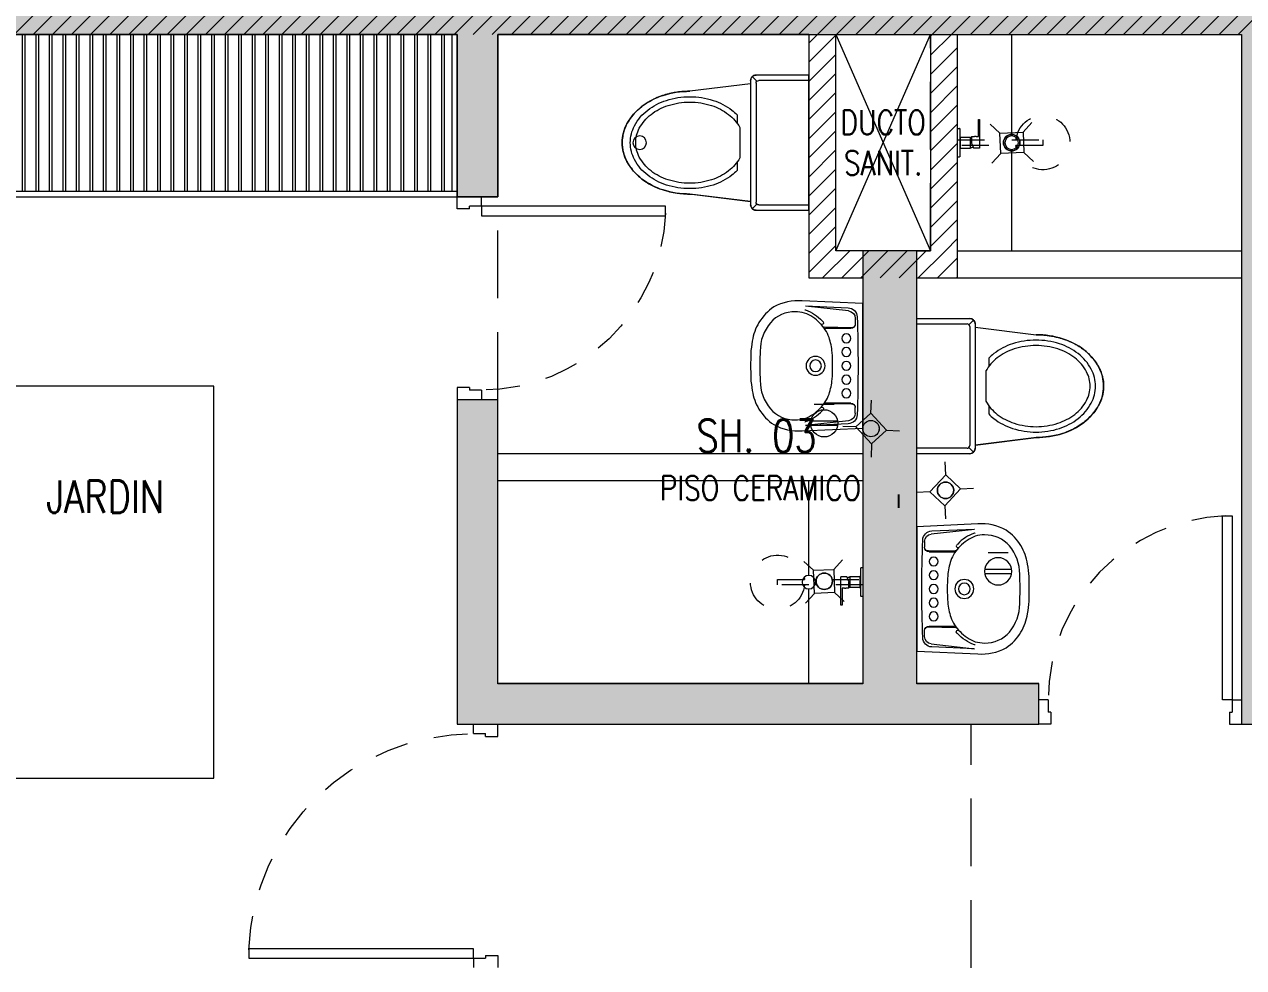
# Model space of a CAD drawing. Header units: millimetres. Extents: x 3738 to 3833, y 1327 to 1657.
# Drawn here: x 3769.822 to 3774.33, y 1385.138 to 1388.625 of the extents above; entities that cross this region are included whole.
import ezdxf
from ezdxf.enums import TextEntityAlignment as Align
from ezdxf.xclip import XClip

# ---------------------------------------------------------------- set-up
doc = ezdxf.new("R2010")
doc.units = ezdxf.units.MM
doc.header["$XCLIPFRAME"] = 2
for name, pattern in [('ACAD_ISO07W100', [3, 0, -3]), ('HIDDEN2', [0.1875, 0.125, -0.0625]), ('X-REF_DP_Arquitectura$0$HIDDEN', [0.375, 0.25, -0.125])]:
    doc.linetypes.add(name, pattern=pattern)
doc.layers.get('0').update_dxf_attribs({"color": 251, "lineweight": 9})
doc.layers.get('DEFPOINTS').update_dxf_attribs({"color": 251, "lineweight": 9})
for name, color, linetype, lineweight in [('A-07', 251, 'Continuous', 13), ('A-LINEAS', 251, 'Continuous', 13), ('A-MOBILIARIO', 251, 'Continuous', 13), ('A-MURO BAJO', 251, 'Continuous', 13), ('A-MUROS', 251, 'Continuous', 13), ('A-SANITARIOS', 251, 'Continuous', 13), ('A-TEXTO-ACABADO PISO', 251, 'Continuous', 13), ('A-TEXTO-AMBIENTE', 251, 'Continuous', 13), ('A_20_Estructuras', 251, 'Continuous', 13), ('A_30_DispositivosSanit', 251, 'Continuous', 13), ('A_50_TextoAmbiente', 251, 'Continuous', 13), ('A_50_TextoIndicaciones', 251, 'Continuous', 13), ('A_50_Vigas', 251, 'X-REF_DP_Arquitectura$0$HIDDEN', 13), ('A_60_HatchEstructuras', 251, 'Continuous', 13), ('DLP_MOBILIARIO FIJO', 251, 'Continuous', 13), ('MURO CF 120', 251, 'Continuous', 13), ('MURO CF 60', 251, 'Continuous', 13)]:
    doc.layers.add(name, color=color, linetype=linetype, lineweight=lineweight)
doc.styles.add('ROMANS', font='romans.shx', dxfattribs={"width": 0.8})
pattern_1 = [(45, (-21.67, -43.67528), (-0.03535534, 0.03535534), [])]

# ---------------------------------------------------------------- blocks, each defined once
blk = doc.blocks.new('EF-P13')
at = {"layer": 'A_60_HatchEstructuras'}
h = blk.add_hatch(color=256, dxfattribs=at)
h.dxf.hatch_style = 1
h.paths.add_polyline_path([(7.5001, -6.85), (4.65, -6.85), (4.65, -4.3), (4.5, -4.3), (4.5, -6.85), (1.75, -6.85), (1.75, -6.25), (1.6, -6.25), (1.6, -6.85), (-1.2, -6.85), (-1.2, -2.9), (-1.15, -2.9), (-1.15, -2.8), (-1.35, -2.8), (-1.35, -11.05), (-1.15, -11.05), (-1.15, -10.95), (-1.2, -10.95), (-1.2, -7), (1.6, -7), (1.6, -7.6), (1.75, -7.6), (1.75, -7), (4.5, -7), (4.5, -9.55), (4.65, -9.55), (4.65, -7), (7.5001, -7)])
h.paths.add_polyline_path([(3.3, -7.8), (3.1, -7.8), (3.1, -9.4), (1.75, -9.4), (1.75, -8.35), (1.6, -8.35), (1.6, -9.55), (3.75, -9.55), (3.75, -9.4), (3.3, -9.4)], flags=17)
h.paths.add_polyline_path([(3.3, -4.45), (3.75, -4.45), (3.75, -4.3), (1.6, -4.3), (1.6, -5.5), (1.7468, -5.5), (1.75, -5.5), (1.75, -4.45), (3.1, -4.45), (3.1, -6.05), (3.3, -6.05)], flags=17)
at = {"layer": 'A_20_Estructuras'}
blk.add_lwpolyline([(-1.35, -2.8), (-1.35, -11.05), (-1.15, -11.05), (-1.15, -10.95), (-1.2, -10.95), (-1.2, -7), (1.6, -7), (1.6, -7.6), (1.75, -7.6), (1.75, -7), (4.5, -7), (4.5, -9.55), (4.65, -9.55), (4.65, -7), (7.5001, -7), (7.5001, -6.85)], dxfattribs=at)
blk.add_lwpolyline([(3.3, -7.8), (3.1, -7.8), (3.1, -9.4), (1.75, -9.4), (1.75, -8.35), (1.6, -8.35), (1.6, -9.55), (3.75, -9.55), (3.75, -9.4), (3.3, -9.4)], close=True, dxfattribs=at)
at = {"layer": 'A_50_Vigas'}
for points in [[(3.1, -7.8), (3, -7.8), (3, -7)], [(3.3, -7.8), (3.35, -7.8), (3.35, -7)], [(1.75, -8.35), (1.75, -7.6)], [(3.5, -10.45), (3.5, -9.55)]]:
    blk.add_lwpolyline(points, dxfattribs=at)
blk = doc.blocks.new('TEXTO AMBIENTES P11')
at = {"layer": 'A-TEXTO-ACABADO PISO', "insert": (2.7214, -8.6323), "char_height": 0.09, "attachment_point": 2, "style": 'ROMANS'}
blk.add_mtext_dynamic_manual_height_columns('PISO CERAMICO', width=1.20225, gutter_width=12.5, heights=[0], dxfattribs=at)
at = {"layer": 'A-TEXTO-AMBIENTE', "style": 'ROMANS', "width": 0.8}
for s, p in [('SH. 03', (2.7068, -8.5439)), ('JARDIN', (0.2994, -8.7691, 0))]:
    blk.add_text(s, height=0.12, dxfattribs=at).set_placement(p, align=Align.CENTER)
blk = doc.blocks.new('TEXTO DUCTOS PT')
at = {"layer": 'A_50_TextoIndicaciones', "insert": (3.175, -7.4), "char_height": 0.09, "width": 0.4157, "attachment_point": 5, "style": 'ROMANS'}
blk.add_mtext('\\pxsm1,t16;DUCTO SANIT.', dxfattribs=at)
blk = doc.blocks.new('ducha marsano')
at = {"linetype": 'HIDDEN2', "ltscale": 0.5, "extrusion": (-4.9425e-10, -7.91123e-10, -1)}
for p, q in [((-0.01, 0), (0.01, 0)), ((0.01, 0), (0.01, -0.3155)), ((-0.01, -0.3155), (-0.01, 0)), ((-0.0205, -0.08), (-0.0205, -0.0601)), ((0.021, -0.0815), (-0.019, -0.0815)), ((-0.0155, -0.058), (-0.0157, -0.058)), ((0.0225, -0.0515), (-0.0001, -0.0515)), ((0.025, -0.0815), (0.021, -0.0815)), ((0.0225, -0.0515), (0.0225, -0.0627)), ((0.0225, -0.0682), (0.0225, -0.077)), ((0.0225, -0.077), (0.025, -0.077)), ((0.025, -0.077), (0.0771, -0.077)), ((0.0771, -0.0815), (0.025, -0.0815)), ((0.0771, -0.077), (0.0816, -0.077)), ((0.0816, -0.0815), (0.0771, -0.0815)), ((0.0816, -0.077), (0.082, -0.077)), ((0.082, -0.0815), (0.0816, -0.0815)), ((0.082, -0.077), (0.084, -0.077)), ((0.084, -0.0815), (0.082, -0.0815)), ((0.0855, -0.0785), (0.0855, -0.08)), ((0.01, -0.3155), (-0.01, -0.3155))]:
    blk.add_line(p, q, dxfattribs=at)
for centre, radius, start, end in [((0.019, -0.08), 0.0015, 270, 360), ((-0.0004, -0.0462), 0.02, 323.9581, 354.9298), ((0.0004, -0.0462), 0.02, 185.0702, 195.2705), ((-0.084, -0.0785), 0.0015, 90, 180), ((-0.084, -0.08), 0.0015, 180, 270), ((0, -0.3155), 0.1, 95.7392, 84.2608)]:
    blk.add_arc(centre, radius, start, end, dxfattribs=at)
at = {"linetype": 'HIDDEN2', "ltscale": 0.5, "extrusion": (-4.94252e-10, -7.91124e-10, -1)}
blk.add_ellipse((0, -0.0515), major_axis=(-0.0225, -0.0095), ratio=0.001448, start_param=0.425436, end_param=1.567366, dxfattribs=at)
at = {"linetype": 'HIDDEN2', "ltscale": 0.5}
for points, degree in [([(-0.0305, 0), (0, 0), (0.0305, 0)], 2), ([(0.0305, 0), (0.0415, 0), (0.0525, 0)], 2), ([(0.0525, 0), (0.0525, -0.0038), (0.0525, -0.0075)], 2), ([(-0.0525, 0), (-0.0525, -0.0038), (-0.0525, -0.0075)], 2), ([(-0.0525, 0), (-0.0415, 0), (-0.0305, 0)], 2), ([(-0.0525, -0.0075), (-0.0525, -0.0075), (-0.0525, -0.0075)], 2), ([(0.0305, -0.008), (0, -0.008), (-0.0305, -0.008)], 2), ([(-0.0215, -0.008), (-0.0215, -0.0093), (-0.0215, -0.0105)], 2), ([(-0.021, -0.011), (-0.007, -0.011), (0.007, -0.011), (0.021, -0.011)], 3), ([(-0.02, -0.011), (-0.02, -0.0294), (-0.02, -0.0477)], 2), ([(0.02, -0.011), (0.02, -0.0294), (0.02, -0.0477)], 2), ([(0.0215, -0.008), (0.0215, -0.0093), (0.0215, -0.0105)], 2), ([(-0.0197, -0.048), (0, -0.048), (0.0197, -0.048)], 2)]:
    blk.add_open_spline(points, degree=degree, dxfattribs=at)
for points, weights in [([(-0.0525, -0.0075), (-0.0525, -0.0075), (-0.0525, -0.0075)], [1, 0.990847086912, 0.982266230892]), ([(-0.052, -0.008), (-0.0525, -0.008), (-0.0525, -0.0075)], [1, 0.707106781193, 1]), ([(-0.0215, -0.0105), (-0.0215, -0.011), (-0.021, -0.011)], [1, 0.70710678154, 1]), ([(0.0211, -0.011), (0.0211, -0.011), (0.021, -0.011)], [1, 0.992411795776, 1]), ([(0.052, -0.008), (0.0521, -0.008), (0.0521, -0.008)], [1, 0.992411795771, 1]), ([(-0.02, -0.0477), (-0.02, -0.048), (-0.0197, -0.048)], [1, 0.707106780138, 1]), ([(0.02, -0.0477), (0.02, -0.048), (0.0197, -0.048)], [1, 0.707106779703, 1])]:
    blk.add_rational_spline(points, weights, degree=2, dxfattribs=at)
for points, knots in [([(-0.0305, -0.008), (-0.0332, -0.008), (-0.0374, -0.008), (-0.0424, -0.008), (-0.0458, -0.008), (-0.0486, -0.008), (-0.0512, -0.008), (-0.052, -0.008), (-0.052, -0.008)], [0, 0, 0, 0, 8.104572, 12.495263, 16.885954, 21.276645, 25.667336, 33.771908, 33.771908, 33.771908, 33.771908]), ([(0.052, -0.008), (0.052, -0.008), (0.0512, -0.008), (0.0486, -0.008), (0.0458, -0.008), (0.0424, -0.008), (0.0374, -0.008), (0.0332, -0.008), (0.0305, -0.008)], [0, 0, 0, 0, 8.104572, 12.495263, 16.885954, 21.276645, 25.667336, 33.771908, 33.771908, 33.771908, 33.771908]), ([(0.0225, -0.0682), (0.0225, -0.0682), (0.0225, -0.0682), (0.0225, -0.0679), (0.0224, -0.0677), (0.0224, -0.0672), (0.0224, -0.0669), (0.0223, -0.0662), (0.0223, -0.0658), (0.0223, -0.0652), (0.0223, -0.0648), (0.0224, -0.0641), (0.0224, -0.0638), (0.0224, -0.0633), (0.0225, -0.0631), (0.0225, -0.0628), (0.0225, -0.0627), (0.0225, -0.0627)], [0.4148436, 0.4148436, 0.4148436, 0.4148436, 0.5185541, 0.5185541, 0.6222645, 0.6222645, 0.7259759, 0.7259759, 0.8296873, 0.8296873, 0.9333987, 0.9333987, 1.03711, 1.03711, 1.1408205, 1.1408205, 1.2445309, 1.2445309, 1.2445309, 1.2445309])]:
    blk.add_open_spline(points, degree=3, knots=knots, dxfattribs=at)
for points, weights, degree, knots in [([(0.0211, -0.011), (0.0211, -0.011), (0.0211, -0.011), (0.0211, -0.011), (0.0214, -0.0109), (0.0215, -0.0107), (0.0215, -0.0105)], [0.918641037743, 0.918640949346, 0.918640860949, 0.918640772552, 0.789223156395, 0.789223156395, 0.918640772552], 3, [0.1238988, 0.1238988, 0.1238988, 0.1238988, 0.1238993, 0.1238993, 0.1238993, 0.78603, 0.78603, 0.78603, 0.78603]), ([(0.0521, -0.008), (0.0521, -0.008), (0.0521, -0.008), (0.0525, -0.0079), (0.0525, -0.0075)], [0.918641037749, 0.918640905153, 0.918640772558, 0.724517853988, 0.918640772558], 2, [0.1238988, 0.1238988, 0.1238988, 0.1238993, 0.1238993, 0.7860311, 0.7860311, 0.7860311])]:
    blk.add_rational_spline(points, weights, degree=degree, knots=knots, dxfattribs=at)
blk = doc.blocks.new('*U258')
for p, q in [((0.01, 0.855), (0.01, 0.9)), ((0.1, 0.865), (0.055, 0.865)), ((0.055, 0.855), (0.055, 0.865)), ((0.1, 0.865), (0.1, 0.9)), ((0.055, 0.855), (0.01, 0.855)), ((0.055, 0.045), (0.01, 0.045)), ((0.01, 0.045), (0.01, 0)), ((0.055, 0.045), (0.055, 0.035)), ((0.1, 0.035), (0.055, 0.035)), ((0.1, 0.035), (0.1, 0))]:
    blk.add_line(p, q)
blk.add_lwpolyline([(0.93, 0.07), (0.93, 0.035), (0.1, 0.035), (0.1, 0.07)], close=True)
at = {"color": 7, "linetype": 'HIDDEN2'}
blk.add_arc((0.0995, 0.0339), 0.8311, 2.2301, 89.9672, dxfattribs=at)
blk = doc.blocks.new('A$C3E6679A6')
for p, q in [((0, 1.8444), (0.0001, 1.9044)), ((0.0001, 1.9044), (1.4501, 1.9044)), ((1.4501, 1.9044), (1.4501, 1.8444))]:
    blk.add_line(p, q)
at = {"linetype": 'Continuous'}
for p, q in [((0, 1.8444), (1.45, 1.8444)), ((0, 0.0044), (0, 1.8444)), ((0.2173, 1.8167), (0.6414, 1.8167)), ((0.8086, 1.8167), (1.2327, 1.8167)), ((1.45, 1.8444), (1.45, 0.0044)), ((0.1867, 1.5087), (0.1867, 1.786)), ((0.672, 1.786), (0.672, 1.5087)), ((0.778, 1.5087), (0.778, 1.786)), ((1.2633, 1.786), (1.2633, 1.4926)), ((0, 1.5084), (1.0953, 1.5084)), ((1.45, 1.1538), (1.0953, 1.5084)), ((1.0953, 1.5084), (1.0953, 1.1538)), ((1.0953, 1.4524), (0, 1.4524)), ((1.2327, 1.462), (1.1418, 1.462)), ((1.0953, 1.1538), (1.45, 1.1538)), ((1.45, 0.0044), (0, 0.0044))]:
    blk.add_line(p, q, dxfattribs=at)
for centre, start, end in [((0.2173, 1.786), 90, 180), ((0.6414, 1.786), 0, 90), ((0.8086, 1.786), 90, 180), ((1.2327, 1.786), 0, 90), ((1.2327, 1.4926), 270, 0)]:
    blk.add_arc(centre, 0.0306, start, end, dxfattribs=at)
at = {"layer": 'DEFPOINTS', "color": 0, "linetype": 'ByBlock'}
for p in [(0, 1.9044), (0, 0)]:
    blk.add_point(p, dxfattribs=at)
blk = doc.blocks.new('SIFON JET_PLANTA')
at = {"extrusion": (-2.64698e-23, 6.61744e-24, -1)}
for p, q in [((-0.215, 0.2278, 0), (-0.2149, 0.2323, 0)), ((-0.215, 0.2234, 0), (-0.215, 0.2278, 0)), ((-0.2149, 0.2323, 0), (-0.2142, 0.2356, 0)), ((-0.2142, 0.2356, 0), (-0.2129, 0.239, 0)), ((-0.2129, 0.239, 0), (-0.211, 0.2419, 0)), ((-0.211, 0.2419, 0), (-0.2091, 0.2441, 0)), ((-0.2091, 0.2441, 0), (-0.2077, 0.2455, 0)), ((-0.2077, 0.2455, 0), (-0.2055, 0.247, 0)), ((-0.2055, 0.247, 0), (-0.2007, 0.2492, 0)), ((-0.2007, 0.2492, 0), (-0.195, 0.25, 0)), ((-0.195, 0.25, 0), (-0.195, 0.25, 0)), ((-0.195, 0.25, 0), (-0.1605, 0.25, 0)), ((-0.1605, 0.25, 0), (-0.0975, 0.25, 0)), ((-0.0975, 0.25, 0), (-0.0323, 0.25, 0)), ((-0.0323, 0.25, 0), (0, 0.25, 0)), ((0, 0.25, 0), (0, -0.25, 0)), ((-0.5216, 0.1797, 0), (-0.5148, 0.1813, 0)), ((-0.5148, 0.1813, 0), (-0.5079, 0.1829, 0)), ((-0.5079, 0.1829, 0), (-0.5016, 0.1842, 0)), ((-0.5016, 0.1842, 0), (-0.4865, 0.1867, 0)), ((-0.4865, 0.1867, 0), (-0.4763, 0.188, 0)), ((-0.4763, 0.188, 0), (-0.4726, 0.1884, 0)), ((-0.4726, 0.1884, 0), (-0.4636, 0.1892, 0)), ((-0.4636, 0.1892, 0), (-0.4549, 0.1897, 0)), ((-0.4549, 0.1897, 0), (-0.449, 0.1899, 0)), ((-0.449, 0.1899, 0), (-0.44, 0.19, 0)), ((-0.44, 0.19, 0), (-0.4322, 0.191, 0)), ((-0.4322, 0.191, 0), (-0.215, 0.2181, 0)), ((-0.215, 0.2181, 0), (-0.215, 0.2234, 0)), ((-0.6168, 0.1344, 0), (-0.6106, 0.1389, 0)), ((-0.6106, 0.1389, 0), (-0.6061, 0.142, 0)), ((-0.6061, 0.142, 0), (-0.6, 0.1461, 0)), ((-0.6, 0.1461, 0), (-0.5963, 0.1484, 0)), ((-0.5963, 0.1484, 0), (-0.5908, 0.1517, 0)), ((-0.5908, 0.1517, 0), (-0.5862, 0.1543, 0)), ((-0.5862, 0.1543, 0), (-0.5794, 0.158, 0)), ((-0.5794, 0.158, 0), (-0.5693, 0.1629, 0)), ((-0.5693, 0.1629, 0), (-0.5517, 0.1703, 0)), ((-0.5517, 0.1703, 0), (-0.5465, 0.1722, 0)), ((-0.5465, 0.1722, 0), (-0.5385, 0.1749, 0)), ((-0.5385, 0.1749, 0), (-0.5346, 0.176, 0)), ((-0.5346, 0.176, 0), (-0.5265, 0.1784, 0)), ((-0.5265, 0.1784, 0), (-0.5216, 0.1797, 0)), ((-0.6611, 0.088, 0), (-0.657, 0.0936, 0)), ((-0.657, 0.0936, 0), (-0.6534, 0.0984, 0)), ((-0.657, 0.0936, 0), (-0.657, 0.0936, 0)), ((-0.6534, 0.0984, 0), (-0.6503, 0.1023, 0)), ((-0.6534, 0.0984, 0), (-0.6534, 0.0984, 0)), ((-0.6503, 0.1023, 0), (-0.6453, 0.108, 0)), ((-0.6453, 0.108, 0), (-0.6386, 0.1152, 0)), ((-0.6386, 0.1152, 0), (-0.6326, 0.121, 0)), ((-0.6326, 0.121, 0), (-0.6299, 0.1235, 0)), ((-0.6299, 0.1235, 0), (-0.6251, 0.1276, 0)), ((-0.6251, 0.1276, 0), (-0.6206, 0.1314, 0)), ((-0.6206, 0.1314, 0), (-0.6168, 0.1344, 0)), ((-0.6838, 0.0421, 0), (-0.6819, 0.048, 0)), ((-0.6819, 0.048, 0), (-0.6804, 0.0521, 0)), ((-0.6804, 0.0521, 0), (-0.6793, 0.0547, 0)), ((-0.6793, 0.0547, 0), (-0.6779, 0.0582, 0)), ((-0.6779, 0.0582, 0), (-0.6745, 0.0655, 0)), ((-0.6745, 0.0655, 0), (-0.6722, 0.0699, 0)), ((-0.6745, 0.0655, 0), (-0.6745, 0.0655, 0)), ((-0.6722, 0.0699, 0), (-0.6705, 0.0728, 0)), ((-0.6705, 0.0728, 0), (-0.669, 0.0755, 0)), ((-0.669, 0.0755, 0), (-0.6672, 0.0785, 0)), ((-0.6672, 0.0785, 0), (-0.665, 0.082, 0)), ((-0.665, 0.082, 0), (-0.6634, 0.0845, 0)), ((-0.6634, 0.0845, 0), (-0.6611, 0.088, 0)), ((-0.69, 0, 0), (-0.6899, 0.0044, 0)), ((-0.6899, 0.0044, 0), (-0.6897, 0.0096, 0)), ((-0.6897, 0.0096, 0), (-0.6893, 0.014, 0)), ((-0.6893, 0.014, 0), (-0.6887, 0.0194, 0)), ((-0.6887, 0.0194, 0), (-0.6881, 0.0236, 0)), ((-0.6881, 0.0236, 0), (-0.6872, 0.0284, 0)), ((-0.6881, 0.0236, 0), (-0.6881, 0.0236, 0)), ((-0.6872, 0.0284, 0), (-0.6867, 0.031, 0)), ((-0.6867, 0.031, 0), (-0.6855, 0.0361, 0)), ((-0.6855, 0.0361, 0), (-0.6838, 0.0421, 0)), ((-0.6855, 0.0361, 0), (-0.6855, 0.0361, 0)), ((-0.6838, 0.0421, 0), (-0.6838, 0.0421, 0)), ((-0.6899, -0.0065, 0), (-0.69, 0, 0)), ((-0.6896, -0.0111, 0), (-0.6899, -0.0065, 0)), ((-0.6891, -0.0164, 0), (-0.6896, -0.0111, 0)), ((-0.6881, -0.0232, 0), (-0.6891, -0.0164, 0)), ((-0.6876, -0.0264, 0), (-0.6881, -0.0232, 0)), ((-0.687, -0.0296, 0), (-0.6876, -0.0264, 0)), ((-0.6864, -0.0321, 0), (-0.687, -0.0296, 0)), ((-0.6855, -0.0361, 0), (-0.6864, -0.0321, 0)), ((-0.6838, -0.0419, 0), (-0.6855, -0.0361, 0)), ((-0.6827, -0.0457, 0), (-0.6838, -0.0419, 0)), ((-0.6814, -0.0492, 0), (-0.6827, -0.0457, 0)), ((-0.6803, -0.0522, 0), (-0.6814, -0.0492, 0)), ((-0.6792, -0.0551, 0), (-0.6803, -0.0522, 0)), ((-0.6779, -0.0581, 0), (-0.6792, -0.0551, 0)), ((-0.677, -0.0602, 0), (-0.6779, -0.0581, 0)), ((-0.6751, -0.0642, 0), (-0.677, -0.0602, 0)), ((-0.6722, -0.0699, 0), (-0.6751, -0.0642, 0)), ((-0.6706, -0.0727, 0), (-0.6722, -0.0699, 0)), ((-0.6679, -0.0774, 0), (-0.6706, -0.0727, 0)), ((-0.6646, -0.0826, 0), (-0.6679, -0.0774, 0)), ((-0.6623, -0.0862, 0), (-0.6646, -0.0826, 0)), ((-0.6599, -0.0897, 0), (-0.6623, -0.0862, 0)), ((-0.6554, -0.0958, 0), (-0.6599, -0.0897, 0)), ((-0.6494, -0.1032, 0), (-0.6554, -0.0958, 0)), ((-0.6458, -0.1074, 0), (-0.6494, -0.1032, 0)), ((-0.64, -0.1137, 0), (-0.6458, -0.1074, 0)), ((-0.6379, -0.1158, 0), (-0.64, -0.1137, 0)), ((-0.6347, -0.119, 0), (-0.6379, -0.1158, 0)), ((-0.6335, -0.1201, 0), (-0.6347, -0.119, 0)), ((-0.6347, -0.119, 0), (-0.6347, -0.119, 0)), ((-0.6318, -0.1217, 0), (-0.6335, -0.1201, 0)), ((-0.6305, -0.123, 0), (-0.6318, -0.1217, 0)), ((-0.6318, -0.1217, 0), (-0.6318, -0.1217, 0)), ((-0.6288, -0.1244, 0), (-0.6305, -0.123, 0)), ((-0.6276, -0.1255, 0), (-0.6288, -0.1244, 0)), ((-0.6262, -0.1268, 0), (-0.6276, -0.1255, 0)), ((-0.6245, -0.1281, 0), (-0.6262, -0.1268, 0)), ((-0.6235, -0.1291, 0), (-0.6245, -0.1281, 0)), ((-0.6245, -0.1281, 0), (-0.6245, -0.1281, 0)), ((-0.6223, -0.13, 0), (-0.6235, -0.1291, 0)), ((-0.6215, -0.1307, 0), (-0.6223, -0.13, 0)), ((-0.6204, -0.1315, 0), (-0.6215, -0.1307, 0)), ((-0.6193, -0.1324, 0), (-0.6204, -0.1315, 0)), ((-0.6179, -0.1335, 0), (-0.6193, -0.1324, 0)), ((-0.6168, -0.1344, 0), (-0.6179, -0.1335, 0)), ((-0.6153, -0.1355, 0), (-0.6168, -0.1344, 0)), ((-0.6142, -0.1363, 0), (-0.6153, -0.1355, 0)), ((-0.612, -0.1379, 0), (-0.6142, -0.1363, 0)), ((-0.6086, -0.1403, 0), (-0.612, -0.1379, 0)), ((-0.607, -0.1415, 0), (-0.6086, -0.1403, 0)), ((-0.6058, -0.1422, 0), (-0.607, -0.1415, 0)), ((-0.6039, -0.1435, 0), (-0.6058, -0.1422, 0)), ((-0.602, -0.1448, 0), (-0.6039, -0.1435, 0)), ((-0.6004, -0.1458, 0), (-0.602, -0.1448, 0)), ((-0.5987, -0.1469, 0), (-0.6004, -0.1458, 0)), ((-0.5964, -0.1483, 0), (-0.5987, -0.1469, 0)), ((-0.595, -0.1492, 0), (-0.5964, -0.1483, 0)), ((-0.5936, -0.15, 0), (-0.595, -0.1492, 0)), ((-0.5918, -0.1511, 0), (-0.5936, -0.15, 0)), ((-0.5896, -0.1524, 0), (-0.5918, -0.1511, 0)), ((-0.5871, -0.1538, 0), (-0.5896, -0.1524, 0)), ((-0.5833, -0.1559, 0), (-0.5871, -0.1538, 0)), ((-0.5781, -0.1587, 0), (-0.5833, -0.1559, 0)), ((-0.5759, -0.1598, 0), (-0.5781, -0.1587, 0)), ((-0.5738, -0.1608, 0), (-0.5759, -0.1598, 0)), ((-0.5702, -0.1625, 0), (-0.5738, -0.1608, 0)), ((-0.5675, -0.1637, 0), (-0.5702, -0.1625, 0)), ((-0.5659, -0.1645, 0), (-0.5675, -0.1637, 0)), ((-0.5644, -0.1652, 0), (-0.5659, -0.1645, 0)), ((-0.5614, -0.1664, 0), (-0.5644, -0.1652, 0)), ((-0.5598, -0.1671, 0), (-0.5614, -0.1664, 0)), ((-0.5568, -0.1683, 0), (-0.5598, -0.1671, 0)), ((-0.5543, -0.1693, 0), (-0.5568, -0.1683, 0)), ((-0.551, -0.1706, 0), (-0.5543, -0.1693, 0)), ((-0.5491, -0.1713, 0), (-0.551, -0.1706, 0)), ((-0.5465, -0.1722, 0), (-0.5491, -0.1713, 0)), ((-0.5449, -0.1728, 0), (-0.5465, -0.1722, 0)), ((-0.5428, -0.1735, 0), (-0.5449, -0.1728, 0)), ((-0.5412, -0.174, 0), (-0.5428, -0.1735, 0)), ((-0.5385, -0.1749, 0), (-0.5412, -0.174, 0)), ((-0.5352, -0.1759, 0), (-0.5385, -0.1749, 0)), ((-0.5385, -0.1749, 0), (-0.5385, -0.1749, 0)), ((-0.5321, -0.1768, 0), (-0.5352, -0.1759, 0)), ((-0.5296, -0.1775, 0), (-0.5321, -0.1768, 0)), ((-0.5267, -0.1783, 0), (-0.5296, -0.1775, 0)), ((-0.5238, -0.1791, 0), (-0.5267, -0.1783, 0)), ((-0.5267, -0.1783, 0), (-0.5267, -0.1783, 0)), ((-0.5217, -0.1796, 0), (-0.5238, -0.1791, 0)), ((-0.5177, -0.1807, 0), (-0.5217, -0.1796, 0)), ((-0.5151, -0.1813, 0), (-0.5177, -0.1807, 0)), ((-0.5118, -0.1821, 0), (-0.5151, -0.1813, 0)), ((-0.5094, -0.1826, 0), (-0.5118, -0.1821, 0)), ((-0.5066, -0.1832, 0), (-0.5094, -0.1826, 0)), ((-0.5022, -0.184, 0), (-0.5066, -0.1832, 0)), ((-0.4974, -0.1849, 0), (-0.5022, -0.184, 0)), ((-0.495, -0.1854, 0), (-0.4974, -0.1849, 0)), ((-0.4974, -0.1849, 0), (-0.4974, -0.1849, 0)), ((-0.4936, -0.1856, 0), (-0.495, -0.1854, 0)), ((-0.4916, -0.1859, 0), (-0.4936, -0.1856, 0)), ((-0.4884, -0.1864, 0), (-0.4916, -0.1859, 0)), ((-0.4862, -0.1867, 0), (-0.4884, -0.1864, 0)), ((-0.4824, -0.1872, 0), (-0.4862, -0.1867, 0)), ((-0.4812, -0.1874, 0), (-0.4824, -0.1872, 0)), ((-0.4785, -0.1877, 0), (-0.4812, -0.1874, 0)), ((-0.4761, -0.188, 0), (-0.4785, -0.1877, 0)), ((-0.4735, -0.1883, 0), (-0.4761, -0.188, 0)), ((-0.4695, -0.1887, 0), (-0.4735, -0.1883, 0)), ((-0.4651, -0.189, 0), (-0.4695, -0.1887, 0)), ((-0.4639, -0.1891, 0), (-0.4651, -0.189, 0)), ((-0.4651, -0.189, 0), (-0.4651, -0.189, 0)), ((-0.4619, -0.1893, 0), (-0.4639, -0.1891, 0)), ((-0.4592, -0.1894, 0), (-0.4619, -0.1893, 0)), ((-0.4568, -0.1896, 0), (-0.4592, -0.1894, 0)), ((-0.455, -0.1897, 0), (-0.4568, -0.1896, 0)), ((-0.4518, -0.1898, 0), (-0.455, -0.1897, 0)), ((-0.449, -0.1899, 0), (-0.4518, -0.1898, 0)), ((-0.4467, -0.1899, 0), (-0.449, -0.1899, 0)), ((-0.4428, -0.19, 0), (-0.4467, -0.1899, 0)), ((-0.44, -0.19, 0), (-0.4428, -0.19, 0)), ((-0.215, -0.2181, 0), (-0.44, -0.19, 0)), ((-0.215, -0.227, 0), (-0.215, -0.2181, 0)), ((-0.215, -0.23, 0), (-0.215, -0.227, 0)), ((-0.2147, -0.2335, 0), (-0.215, -0.23, 0)), ((-0.2138, -0.2369, 0), (-0.2147, -0.2335, 0)), ((-0.2126, -0.2395, 0), (-0.2138, -0.2369, 0)), ((-0.2138, -0.2369, 0), (-0.2138, -0.2369, 0)), ((-0.2108, -0.2423, 0), (-0.2126, -0.2395, 0)), ((-0.2126, -0.2395, 0), (-0.2126, -0.2395, 0)), ((-0.2091, -0.2441, 0), (-0.2108, -0.2423, 0)), ((-0.2108, -0.2423, 0), (-0.2108, -0.2423, 0)), ((-0.2108, -0.2423, 0), (-0.2108, -0.2423, 0)), ((-0.209, -0.244, 0), (-0.2091, -0.2441, 0)), ((-0.2067, -0.2462, 0), (-0.209, -0.244, 0)), ((-0.209, -0.244, 0), (-0.209, -0.244, 0)), ((-0.2029, -0.2484, 0), (-0.2067, -0.2462, 0)), ((-0.2067, -0.2462, 0), (-0.2067, -0.2462, 0)), ((-0.1995, -0.2495, 0), (-0.2029, -0.2484, 0)), ((-0.2029, -0.2484, 0), (-0.2029, -0.2484, 0)), ((-0.195, -0.25, 0), (-0.1995, -0.2495, 0)), ((0, -0.25, 0), (-0.195, -0.25, 0))]:
    blk.add_line(p, q, dxfattribs=at)
for p, q in [((-0.215, -0.23, 0), (-0.215, 0.23, 0)), ((-0.2091, 0.2441, 0), (-0.1921, 0.2271, 0)), ((-0.195, 0.25, 0), (0, 0.25, 0)), ((-0.185, 0.23, 0), (0, 0.23, 0)), ((0, 0.25, 0), (0, -0.25, 0)), ((-0.215, 0.2181, 0), (-0.44, 0.19, 0)), ((-0.195, -0.22, 0), (-0.195, 0.22, 0)), ((-0.265, 0.0718, 0), (-0.265, 0.1028, 0)), ((-0.255, -0.0562, 0), (-0.255, 0.0562, 0)), ((-0.265, -0.1028, 0), (-0.265, -0.0718, 0)), ((-0.215, -0.2181, 0), (-0.44, -0.19, 0)), ((-0.2091, -0.2441, 0), (-0.1921, -0.2271, 0)), ((0, -0.25, 0), (-0.195, -0.25, 0)), ((0, -0.23, 0), (-0.185, -0.23, 0))]:
    blk.add_line(p, q)
at = {"elevation": 0}
for points in [[(-0.265, 0.1028, 0.0362), (-0.2844, 0.1202, 0.08725), (-0.3535, 0.1565, 0.077598), (-0.44, 0.17, 0.077598), (-0.5265, 0.1565, 0.08725), (-0.5956, 0.1202, 0.105601), (-0.6443, 0.0627, 0.12364), (-0.66, 0, 0.12364), (-0.6443, -0.0627, 0.105601), (-0.5956, -0.1202, 0.08725), (-0.5265, -0.1565, 0.077598), (-0.44, -0.17, 0.077598)], [(-0.255, 0.0562, 0.100268), (-0.2967, 0.1044, 0.08725), (-0.3596, 0.1374, 0.077598), (-0.44, 0.15, 0.077598), (-0.5204, 0.1374, 0.08725), (-0.5833, 0.1044, 0.105601), (-0.6266, 0.0532, 0.12364), (-0.64, 0, 0.12364), (-0.6266, -0.0532, 0.105601), (-0.5833, -0.1044, 0.08725), (-0.5204, -0.1374, 0.077598), (-0.44, -0.15, 0.077598)], [(-0.44, -0.15, 0.077598), (-0.3596, -0.1374, 0.08725), (-0.2967, -0.1044, 0.100268), (-0.255, -0.0562, 0.12364)], [(-0.44, -0.17, 0.077598), (-0.3535, -0.1565, 0.08725), (-0.2844, -0.1202, 0.0362), (-0.265, -0.1028, 0.12364)]]:
    blk.add_lwpolyline(points, format="xyb", dxfattribs=at)
for centre, radius, start, end in [((-0.195, 0.23, 0), 0.02, 90, 180), ((-0.185, 0.22, 0), 0.01, 90, 180), ((-0.44, -0.1379, 0), 0.3279, 90, 107.4741), ((-0.4613, -0.0702, 0), 0.257, 107.4741, 127.2348), ((-0.4939, -0.0273, 0), 0.203, 127.2348, 151.4088), ((-0.544, 0, 0), 0.146, 151.4088, 180), ((-0.544, 0, 0), 0.146, 180, 208.5912), ((-0.4939, 0.0273, 0), 0.203, 208.5912, 232.7652), ((-0.4613, 0.0702, 0), 0.257, 232.7652, 252.5259), ((-0.44, 0.1379, 0), 0.3279, 252.5259, 270), ((-0.185, -0.22, 0), 0.01, 180, 270), ((-0.195, -0.23, 0), 0.02, 180, 270)]:
    blk.add_arc(centre, radius, start, end)
blk = doc.blocks.new('BOWL-ITALGRIF_VARADERO_01')
for p, q in [((-0.2032, -0.1971), (-0.2208, -0.038)), ((0.2032, -0.1971), (0.2208, -0.038)), ((-0.1404, -0.2077), (-0.1424, -0.1083)), ((-0.1375, -0.205), (-0.1375, -0.1117)), ((0.1375, -0.205), (0.1375, -0.1117)), ((0.1404, -0.2077), (0.1424, -0.1083)), ((-0.1753, -0.222), (-0.1544, -0.222)), ((0.1753, -0.222), (0.1544, -0.222))]:
    blk.add_line(p, q)
for points in [[(-0.0917, 0.1589, -0.02989), (-0.0456, 0.1646, -0.007822), (0.0456, 0.1646, -0.02989), (0.0918, 0.1589, -0.091737), (0.1601, 0.1343, -0.112496), (0.2175, 0.0792, -0.147885), (0.2402, -0.0257), (0.23, -0.25), (-0.23, -0.25), (-0.2402, -0.0257, -0.147885), (-0.2175, 0.0792, -0.112496), (-0.1601, 0.1343, -0.091737)], [(-0.0496, -0.1363, -0.062677), (-0.1048, -0.1249, -0.110639), (-0.1576, -0.091, -0.120976), (-0.195, -0.0344, -0.061198), (-0.2, 0, -0.21707), (-0.1593, 0.092, -0.174983), (-0.0545, 0.1298, -0.010618), (0, 0.131, -0.010618), (0.0545, 0.1298, -0.174983), (0.1593, 0.092, -0.21707), (0.2, 0, -0.061198), (0.195, -0.0344, -0.120976), (0.1576, -0.091, -0.110639), (0.1048, -0.1249, -0.062677), (0.0496, -0.1363, -0.017583), (0, -0.138, -0.017583)]]:
    blk.add_lwpolyline(points, format="xyb", close=True)
for points in [[(-0.2216, -0.0381), (-0.2145, -0.1954, 0.390823), (-0.1807, -0.2288, 0.017524), (0.1807, -0.2288, 0.390823), (0.2145, -0.1954), (0.2216, -0.0381)], [(-0.2072, -0.035, 0.005), (-0.2064, -0.038, 0.121292), (-0.166, -0.0996, 0.007977), (-0.1624, -0.1031)], [(0.2072, -0.035, -0.005), (0.2064, -0.038, -0.121292), (0.166, -0.0996, -0.007977), (0.1624, -0.1031)]]:
    blk.add_lwpolyline(points, format="xyb")
for centre, radius in [((0, -0.075), 0.035), ((0, -0.075), 0.0215), ((-0.1015, -0.1885), 0.0165), ((-0.051, -0.1885), 0.0165), ((0, -0.1885), 0.0165), ((0.051, -0.1885), 0.0165), ((0.1015, -0.1885), 0.0165)]:
    blk.add_circle(centre, radius)
for centre, radius, start, end in [((-0.1583, -0.0987), 0.006, 226.6431, 46.6431), ((-0.1404, -0.1083), 0.002, 54.3619, 181.1374), ((-0.1355, -0.1117), 0.002, 56.7109, 180), ((0.1048, -0.1249), 9.094947017729287e-16, 0, 217.6714), ((0.1355, -0.1117), 0.002, 0, 123.2891), ((0.1404, -0.1083), 0.002, 358.8626, 125.6381), ((0.1583, -0.0987), 0.006, 133.3569, 313.3569), ((-0.1753, -0.194), 0.028, 186.3111, 270), ((-0.1545, -0.205), 0.017, 270, 0), ((-0.1544, -0.208), 0.014, 270, 1.1374), ((0.1545, -0.205), 0.017, 180, 270), ((0.1544, -0.208), 0.014, 178.8626, 270), ((0.1753, -0.194), 0.028, 270, 353.6889)]:
    blk.add_arc(centre, radius, start, end)
blk = doc.blocks.new('*U281')
for p, q in [((0.01, 0.705), (0.01, 0.75)), ((0.1, 0.715), (0.1, 0.75)), ((0.055, 0.705), (0.01, 0.705)), ((0.1, 0.715), (0.055, 0.715)), ((0.055, 0.705), (0.055, 0.715)), ((0.055, 0.045), (0.01, 0.045)), ((0.01, 0.045), (0.01, 0)), ((0.055, 0.045), (0.055, 0.035)), ((0.1, 0.035), (0.055, 0.035)), ((0.1, 0.035), (0.1, 0))]:
    blk.add_line(p, q)
blk.add_lwpolyline([(0.78, 0.07), (0.78, 0.035), (0.1, 0.035), (0.1, 0.07)], close=True)
at = {"color": 7, "linetype": 'HIDDEN2'}
blk.add_arc((0.0996, 0.0341), 0.6809, 2.2301, 89.9672, dxfattribs=at)
blk = doc.blocks.new('DPTO 65_D1')
at = {"layer": 'DLP_MOBILIARIO FIJO'}
h = blk.add_hatch(dxfattribs=at)
h.set_pattern_fill('_USER', color=8, scale=0.05, angle=270, pattern_type=0)
h.set_pattern_definition([(270, (-9552.63491, -4911.74078), (0.05, -9e-18), [])])
h.paths.add_polyline_path([(-8.7001, 0.075), (-5.9201, 0.075), (-5.9201, 0.655), (-8.7001, 0.655)])
at = {"layer": 'A-LINEAS'}
for p, q in [((-4.6001, 2.475), (-4.6001, 2.125)), ((-4.6001, 2.075), (-4.6001, 1.725)), ((-4.5001, 0.875), (-4.1501, 0.075)), ((-4.5001, 0.075), (-4.1501, 0.875)), ((-3.8501, 0.875), (-3.8501, 0.5)), ((-3.8501, 0.45), (-3.8501, 0.075))]:
    blk.add_line(p, q, dxfattribs=at)
for centre in [(-4.6001, 2.1), (-5.2251, 0.475, 0), (-3.8501, 0.475, 0)]:
    blk.add_circle(centre, 0.025, dxfattribs=at)
at = {"layer": 'A-MURO BAJO'}
for p, q in [((-4.4001, 1.725), (-5.7501, 1.725)), ((-4.4001, 1.625), (-5.7501, 1.625)), ((-4.0501, 0.975), (-3.0001, 0.975)), ((-4.0501, 0.875), (-3.0001, 0.875))]:
    blk.add_line(p, q, dxfattribs=at)
at = {"layer": 'A-MUROS'}
for p, q in [((-5.9001, 1.425), (-5.9001, 2.625)), ((-5.9001, 2.625), (-3.7501, 2.625)), ((-3.7501, 2.625), (-3.7501, 2.475)), ((-3.0001, 0.075), (-3.0001, 2.625)), ((-3.0001, 2.625), (-2.8501, 2.625)), ((-4.4001, 2.475), (-5.7501, 2.475)), ((-5.7501, 2.475), (-5.7501, 1.425)), ((-4.4001, 0.975), (-4.4001, 2.475)), ((-3.7501, 2.475), (-4.2001, 2.475)), ((-4.2001, 2.475), (-4.2001, 0.975)), ((-5.9001, 1.425), (-5.7533, 1.425)), ((-4.6001, 0.075), (-4.6001, 0.975)), ((-4.6001, 0.975), (-4.4001, 0.975)), ((-4.2001, 0.975), (-4.0501, 0.975)), ((-4.0501, 0.975), (-4.0501, 0.075)), ((-5.7501, 0.675), (-5.9001, 0.675)), ((-5.9001, 0.675), (-5.9001, 0.075)), ((-5.7501, 0.075), (-5.7501, 0.675)), ((-5.9001, 0.075), (-8.7001, 0.075)), ((-4.6001, 0.075), (-5.7501, 0.075)), ((-4.0501, 0.075), (-3.0001, 0.075))]:
    blk.add_line(p, q, dxfattribs=at)
at = {"layer": 'A-MUROS', "elevation": 0}
blk.add_lwpolyline([(-4.1501, 0.875), (-4.5001, 0.875), (-4.5001, 0.075), (-4.1501, 0.075)], close=True, dxfattribs=at)
at = {"layer": 'DLP_MOBILIARIO FIJO', "elevation": 0}
blk.add_lwpolyline([(-5.9001, 0.675), (-5.9001, 0.655), (-8.7001, 0.655), (-8.7001, 0.675)], close=True, dxfattribs=at)
at = {"layer": 'DLP_MOBILIARIO FIJO', "color": 8, "elevation": 0}
blk.add_lwpolyline([(-8.7001, 0.075), (-5.9201, 0.075), (-5.9201, 0.655), (-8.7001, 0.655)], close=True, dxfattribs=at)
at = {"layer": 'A-MOBILIARIO', "rotation": 180}
blk.add_blockref('*U258', (-5.7401, 3.525), dxfattribs=at)
at = {"layer": 'A-MOBILIARIO', "extrusion": (0, 0, -1), "xscale": -1.000000000000004, "zscale": -1.000000000000004, "rotation": 270}
blk.add_blockref('A$C3E6679A6', (6.7956, 1.375), dxfattribs=at)
at = {"layer": 'A-MOBILIARIO', "xscale": -1.000000000000017, "rotation": 90}
blk.add_blockref('*U281', (-3.0001, 2.635), dxfattribs=at)
at = {"layer": 'A-MOBILIARIO'}
blk.add_blockref('*U281', (-5.9101, 0.675, 0), dxfattribs=at)
at = {"layer": 'A-SANITARIOS'}
for p, rotation in [((-3.9501, 2.125, 0), 270), ((-4.6501, 1.3, 0), 90)]:
    blk.add_blockref('BOWL-ITALGRIF_VARADERO_01', p, dxfattribs=dict(at, rotation=rotation))
at = {"layer": 'A-SANITARIOS', "extrusion": (-7.91123e-10, -4.9425e-10, -1), "rotation": 90.00000070035715}
blk.add_blockref('ducha marsano', (4.4001, 2.1, 0), dxfattribs=at)
at = {"layer": 'A-SANITARIOS', "extrusion": (-3.60286e-08, 4.49068e-08, -1), "zscale": -1, "rotation": 1.331223222925988e-06}
blk.add_blockref('SIFON JET_PLANTA', (4.2001, 1.375, 0), dxfattribs=at)
at = {"layer": 'A-SANITARIOS', "extrusion": (-3.60286e-08, -4.49068e-08, 1), "rotation": 1.331223285225882e-06}
blk.add_blockref('SIFON JET_PLANTA', (-4.6001, 0.475, 0), dxfattribs=at)
at = {"layer": 'A-SANITARIOS', "extrusion": (7.91123e-10, 4.9425e-10, -1), "rotation": 270.0000007003572}
blk.add_blockref('ducha marsano', (4.0501, 0.475, 0), dxfattribs=at)
blk = doc.blocks.new('TC_P11')
at = {"xscale": -1, "rotation": 180}
blk.add_blockref('DPTO 65_D1', (8.8501, -45.875), dxfattribs=at)
blk = doc.blocks.new('pisos superiores')
at = {"layer": 'DLP_MOBILIARIO FIJO'}
h = blk.add_hatch(dxfattribs=at)
h.set_pattern_fill('_USER', color=8, scale=0.05, angle=270, pattern_type=0)
h.set_pattern_definition([(270, (23.124947, -6.524964), (0.05, -9e-18), [])])
h.paths.add_polyline_path([(-26.8001, -6.525), (-24, -6.525), (-24, -7.105), (-26.8001, -7.105)])
at = {"layer": 'A-MUROS'}
blk.add_line((-26.8, -6.525), (-24, -6.525, 0), dxfattribs=at)
at = {"layer": 'DLP_MOBILIARIO FIJO', "color": 8, "elevation": 0}
blk.add_lwpolyline([(-26.8001, -6.525), (-24, -6.525), (-24, -7.105), (-26.8001, -7.105)], close=True, dxfattribs=at)
at = {"layer": 'DLP_MOBILIARIO FIJO', "elevation": 0}
blk.add_lwpolyline([(-24, -7.125), (-24, -7.105), (-26.8001, -7.105), (-26.8001, -7.125)], close=True, dxfattribs=at)
blk = doc.blocks.new('0-sumidero')
for p, q in [((-0.0421, 0.0382), (-0.0763, 0.0724)), ((0.0435, 0.0382), (0.0777, 0.0724)), ((0.0435, 0.0382), (-0.0421, 0.0382)), ((-0.0421, 0.0382), (-0.0421, -0.0369)), ((0.0435, -0.0369), (0.0435, 0.0382)), ((-0.0421, -0.0369), (-0.0763, -0.0711)), ((-0.0421, -0.0369), (0.0435, -0.0369)), ((0.0435, -0.0369), (0.0777, -0.0711))]:
    blk.add_line(p, q)
blk.add_circle((0, 0), 0.0303)
blk = doc.blocks.new('sum')
at = {"layer": 'A_30_DispositivosSanit', "rotation": 45.00000007321594}
blk.add_blockref('0-sumidero', (0, 0), dxfattribs=at)
blk = doc.blocks.new('trampa')
at = {"layer": 'A_30_DispositivosSanit'}
blk.add_circle((0.0015, 0.0015), 0.0303, dxfattribs=at)
blk = doc.blocks.new('R')
at = {"layer": 'A_30_DispositivosSanit', "linetype": 'Continuous'}
for p, q in [((-0.0083, -0.0497), (-0.0083, 0.0497)), ((0.0083, -0.0497), (0.0083, 0.0497)), ((0.0694, -0.0367), (0.0694, 0.0367))]:
    blk.add_line(p, q, dxfattribs=at)
blk.add_circle((0, 0), 0.0504, dxfattribs=at)
blk = doc.blocks.new('is-des-tf_28.02.2025')
at = {"layer": 'A_30_DispositivosSanit', "lineweight": 25, "elevation": 0}
blk.add_lwpolyline([(-39.4683, -98.2504), (-39.4683, -98.2996)], dxfattribs=at)
at = {"layer": 'A_30_DispositivosSanit', "xscale": -1}
for p, rotation in [((-39.05, -96.95, 0), 227.2809652499292), ((-39.2945, -98.2353, 0), 92.28096504922796), ((-39.743, -98.5715, 0), 137.2809650492279)]:
    blk.add_blockref('sum', p, dxfattribs=dict(at, rotation=rotation))
at = {"layer": 'A_30_DispositivosSanit'}
for name, p, rotation in [('trampa', (-39.05, -96.9478, 0), 225.0000002007012), ('sum', (-39.5702, -98.007, 0), 267.7190363556553), ('trampa', (-39.5686, -98.0055, 0), 180.0000015874144), ('trampa', (-39.293, -98.2368, 0), 90), ('trampa', (-39.7409, -98.5715, 0), 135.0000000000002)]:
    blk.add_blockref(name, p, dxfattribs=dict(at, rotation=rotation))
at = {"layer": 'A_30_DispositivosSanit', "linetype": 'Continuous', "rotation": 90}
blk.add_blockref('R', (-39.743, -97.9876, 0), dxfattribs=at)
at = {"layer": 'A_30_DispositivosSanit', "linetype": 'Continuous', "xscale": -1, "rotation": 270}
blk.add_blockref('R', (-39.1, -98.5349, 0), dxfattribs=at)
blk = doc.blocks.new('TORRE F HATCH CORTAFUEGO')
at = {"layer": 'MURO CF 60'}
h = blk.add_hatch(dxfattribs=at)
h.set_pattern_fill('_USER', color=256, scale=0.05, angle=45, pattern_type=0)
h.set_pattern_definition(pattern_1)
h.paths.add_polyline_path([(-48.7, -93), (-39.8499, -93), (-39.8499, -93.15), (-48.7, -93.15)])
h = blk.add_hatch(dxfattribs=at)
h.set_pattern_fill('_USER', color=256, scale=0.05, angle=45, pattern_type=0)
h.set_pattern_definition(pattern_1)
h.paths.add_polyline_path([(-44.45, -93.1501), (-44.35, -93.1501), (-44.35, -93.95), (-44.45, -93.95)])
h = blk.add_hatch(dxfattribs=at)
h.set_pattern_fill('_USER', color=256, scale=0.05, angle=45, pattern_type=0)
h.set_pattern_definition(pattern_1)
h.paths.add_polyline_path([(-44, -93.95), (-43.9, -93.95), (-43.9, -93.15), (-44, -93.15)])
h = blk.add_hatch(dxfattribs=at)
h.set_pattern_fill('_USER', color=256, scale=0.05, angle=45, pattern_type=0)
h.set_pattern_definition(pattern_1)
h.paths.add_polyline_path([(-44.45, -94.0501), (-43.9, -94.0501), (-43.9, -93.95), (-44.45, -93.95)])

msp = doc.modelspace()

# ---------------------------------------------------------------- block references
msp.add_blockref('EF-P13', (3769.8221, 1395.5876))
at = {"layer": 'A_50_TextoAmbiente'}
msp.add_blockref('TEXTO AMBIENTES P11', (3769.8221, 1395.5879), dxfattribs=at)
at = {"layer": 'A_50_TextoIndicaciones'}
msp.add_blockref('TEXTO DUCTOS PT', (3769.8221, 1395.5879), dxfattribs=at)

# ---------------------------------------------------------------- next in the draw order: block references
msp.add_blockref('TC_P11', (3768.4721, 1434.5379))

# ---------------------------------------------------------------- next in the draw order: block references
at = {"color": 7, "linetype": 'ACAD_ISO07W100', "ltscale": 5, "true_color": 0xffffff}
ref = msp.add_blockref('pisos superiores', (3795.4221, 1395.1129), dxfattribs=at)
XClip(ref).set_block_clipping_path([(-28.6000012976, -13.3749811327), (-18.0911507964, 0.4747135747)])
at = {"layer": 'A-07'}
msp.add_blockref('is-des-tf_28.02.2025', (3812.5221, 1485.1379), dxfattribs=at)
at = {"layer": 'MURO CF 120', "color": 251}
msp.add_blockref('TORRE F HATCH CORTAFUEGO', (3817.1721, 1481.7379), dxfattribs=at)

doc.saveas('drawing.dxf')
